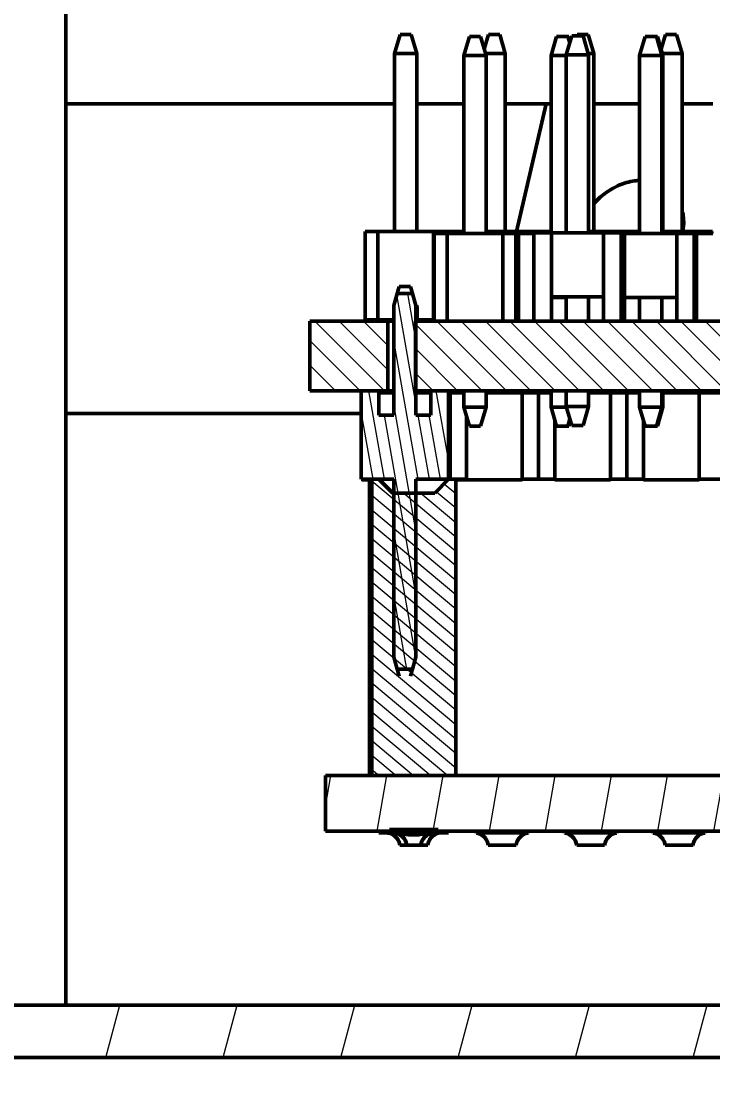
# Model space of a CAD drawing. Header units: inches. Extents: x -2049 to -860, y -317 to 524.
# Drawn here: x -1121.02 to -1107.78, y 68.55 to 89.01 of the extents above; entities that cross this region are included whole.
import ezdxf

# ---------------------------------------------------------------- set-up
doc = ezdxf.new("R2010")
doc.units = ezdxf.units.IN
doc.header["$LTSCALE"] = 2.574606
doc.header["$MEASUREMENT"] = 0
doc.header["$PDMODE"] = 3
doc.header["$PDSIZE"] = 0.3125
doc.layers.get('0').update_dxf_attribs({"linetype": 'CONTINUOUS', "lineweight": 50})
doc.layers.get('Defpoints').update_dxf_attribs({"linetype": 'CONTINUOUS'})
doc.layers.add('dim', color=7, linetype='CONTINUOUS', lineweight=9)
doc.layers.add('细实线', color=7, linetype='CONTINUOUS', lineweight=9)
doc.styles.add('TEXTSTYLE_1', font='gdt', dxfattribs={"width": 0.8})
doc.dimstyles.new('ISO-25$0', dxfattribs={"dimtxt": 5, "dimasz": 5, "dimexe": 1.25, "dimexo": 0.625, "dimtad": 1, "dimdec": 0, "dimlfac": 1.5, "dimdsep": 46, "dimtxsty": 'TEXTSTYLE_1', "dimcen": 2.5, "dimclrd": 256, "dimclre": 256, "dimclrt": 256, "dimadec": 0, "dimazin": 0, "dimtfac": 1, "dimtdec": 0, "dimtmove": 0, "dimatfit": 3, "dimfxl": 1, "dimlwd": 25, "dimarcsym": 0})

# ---------------------------------------------------------------- blocks, each defined once
blk = doc.blocks.new('*D56')
at = {"layer": 'Defpoints', "color": 0, "transparency": 16777216}
for p in [(-1218.049, 403.303), (-1091.407, 403.303), (-1171.593, 52.37)]:
    blk.add_point(p, dxfattribs=at)
at = {"layer": 'dim', "lineweight": -2, "transparency": 16777216}
for p, q in [((-1092.032, 403.303), (-1219.299, 403.303)), ((-1172.218, 52.37), (-1219.299, 52.37))]:
    blk.add_line(p, q, dxfattribs=at)
at = {"layer": 'dim', "lineweight": 25, "transparency": 16777216}
blk.add_line((-1218.049, 57.37), (-1218.049, 398.303), dxfattribs=at)
at = {"layer": 'dim', "transparency": 16777216}
for points in [[(-1218.882, 398.303), (-1217.215, 398.303), (-1218.049, 403.303)], [(-1218.882, 57.37), (-1217.215, 57.37), (-1218.049, 52.37)]]:
    blk.add_solid(points, dxfattribs=at)
at = {"layer": 'dim', "transparency": 16777216, "insert": (-1221.174, 224.866), "char_height": 5, "attachment_point": 5, "rotation": 90, "style": 'TEXTSTYLE_1'}
blk.add_mtext('526', dxfattribs=at)
blk = doc.blocks.new('*D57')
at = {"layer": 'Defpoints', "color": 0, "transparency": 16777216}
for p in [(-1231.845, 446.968), (-1055.93, 446.968), (-1171.593, 52.37)]:
    blk.add_point(p, dxfattribs=at)
at = {"layer": 'dim', "lineweight": -2, "transparency": 16777216}
for p, q in [((-1056.555, 446.968), (-1233.095, 446.968)), ((-1172.218, 52.37), (-1233.095, 52.37))]:
    blk.add_line(p, q, dxfattribs=at)
at = {"layer": 'dim', "lineweight": 25, "transparency": 16777216}
blk.add_line((-1231.845, 57.37), (-1231.845, 441.968), dxfattribs=at)
at = {"layer": 'dim', "transparency": 16777216}
for points in [[(-1232.678, 441.968), (-1231.011, 441.968), (-1231.845, 446.968)], [(-1232.678, 57.37), (-1231.011, 57.37), (-1231.845, 52.37)]]:
    blk.add_solid(points, dxfattribs=at)
at = {"layer": 'dim', "transparency": 16777216, "insert": (-1234.97, 248.072), "char_height": 5, "attachment_point": 5, "rotation": 90, "style": 'TEXTSTYLE_1'}
blk.add_mtext('592', dxfattribs=at)
blk = doc.blocks.new('*D58')
at = {"layer": 'Defpoints', "color": 0, "transparency": 16777216}
for p in [(-1245.641, 472.967), (-1107.928, 472.967), (-1171.593, 52.37)]:
    blk.add_point(p, dxfattribs=at)
at = {"layer": 'dim', "lineweight": -2, "transparency": 16777216}
for p, q in [((-1108.553, 472.967), (-1246.891, 472.967)), ((-1172.218, 52.37), (-1246.891, 52.37))]:
    blk.add_line(p, q, dxfattribs=at)
at = {"layer": 'dim', "lineweight": 25, "transparency": 16777216}
blk.add_line((-1245.641, 57.37), (-1245.641, 467.967), dxfattribs=at)
at = {"layer": 'dim', "transparency": 16777216}
for points in [[(-1246.474, 467.967), (-1244.807, 467.967), (-1245.641, 472.967)], [(-1246.474, 57.37), (-1244.807, 57.37), (-1245.641, 52.37)]]:
    blk.add_solid(points, dxfattribs=at)
at = {"layer": 'dim', "transparency": 16777216, "insert": (-1248.766, 260.462), "char_height": 5, "attachment_point": 5, "rotation": 90, "style": 'TEXTSTYLE_1'}
blk.add_mtext('630', dxfattribs=at)
blk = doc.blocks.new('*D59')
at = {"layer": 'Defpoints', "color": 0, "transparency": 16777216}
for p in [(-1163.703, 98.502), (-956.437, 71.503), (-956.437, 39.031)]:
    blk.add_point(p, dxfattribs=at)
at = {"layer": 'dim', "lineweight": -2, "transparency": 16777216}
for p, q in [((-1163.703, 97.877), (-1163.703, 37.781)), ((-956.437, 70.878), (-956.437, 37.781))]:
    blk.add_line(p, q, dxfattribs=at)
at = {"layer": 'dim', "lineweight": 25, "transparency": 16777216}
blk.add_line((-1158.703, 39.031), (-961.437, 39.031), dxfattribs=at)
at = {"layer": 'dim', "transparency": 16777216}
for points in [[(-1158.703, 39.864), (-1158.703, 38.197), (-1163.703, 39.031)], [(-961.437, 39.864), (-961.437, 38.197), (-956.437, 39.031)]]:
    blk.add_solid(points, dxfattribs=at)
at = {"layer": 'dim', "transparency": 16777216, "insert": (-1060.684, 42.156), "char_height": 5, "attachment_point": 5, "style": 'TEXTSTYLE_1'}
blk.add_mtext('311', dxfattribs=at)

msp = doc.modelspace()

# ---------------------------------------------------------------- hatches: boundary and pattern name
at = {"layer": '细实线', "linetype": 'Continuous'}
h = msp.add_hatch(dxfattribs=at)
h.set_pattern_fill('ANSI31', color=256, scale=0.066667, angle=235, style=0)
h.set_pattern_definition([(280, (-1850.8669, 3648.15607), (0.208450974, 0.036755531), [])])
edge = h.paths.add_edge_path()
edge.add_line((-1114.51, 80.242), (-1113.89, 80.242))
edge.add_line((-1114.51, 80.242), (-1114.51, 81.936))
edge.add_line((-1114.51, 81.936), (-1114.177, 81.936))
edge.add_line((-1114.177, 81.469), (-1114.177, 81.936))
edge.add_line((-1113.89, 81.469), (-1114.177, 81.469))
edge.add_line((-1113.89, 81.469), (-1113.89, 83.572))
edge.add_line((-1113.89, 83.572), (-1113.824, 83.797))
edge.add_line((-1113.824, 83.797), (-1113.529, 83.797))
edge.add_line((-1113.529, 83.797), (-1113.463, 83.572))
edge.add_line((-1113.463, 83.572), (-1113.463, 81.469))
edge.add_line((-1113.177, 81.469), (-1113.463, 81.469))
edge.add_line((-1113.177, 81.936), (-1113.177, 81.469))
edge.add_line((-1113.177, 81.936), (-1112.843, 81.936))
edge.add_line((-1112.843, 81.936), (-1112.843, 80.242))
edge.add_line((-1113.463, 80.242), (-1112.843, 80.242))
edge.add_line((-1113.463, 80.242), (-1113.463, 76.833))
edge.add_line((-1113.463, 76.833), (-1113.529, 76.608))
edge.add_line((-1113.824, 76.608), (-1113.529, 76.608))
edge.add_line((-1113.824, 76.608), (-1113.89, 76.833))
edge.add_line((-1113.89, 76.833), (-1113.89, 80.242))
h = msp.add_hatch(dxfattribs=at)
h.set_pattern_fill('DEFAULT__45', color=256, scale=0.330309, angle=-45, style=0, pattern_type=0)
h.set_pattern_definition([(315, (-1203.72353, 1516.91895), (0.23356371, 0.23356371), [])])
edge = h.paths.add_edge_path()
edge.add_line((-1115.495, 81.936), (-1115.495, 83.269))
edge.add_line((-1114.002, 83.269), (-1115.495, 83.269))
edge.add_line((-1114.002, 83.269), (-1114.002, 81.936))
edge.add_line((-1114.002, 81.936), (-1115.495, 81.936))
edge = h.paths.add_edge_path()
edge.add_line((-1074.319, 81.936), (-1081.143, 81.936))
edge.add_line((-1081.143, 83.269), (-1081.143, 81.936))
edge.add_line((-1074.319, 83.269), (-1081.143, 83.269))
edge.add_line((-1074.319, 83.269), (-1074.319, 81.936))
edge = h.paths.add_edge_path()
edge.add_line((-1081.672, 81.936), (-1099.924, 81.936))
edge.add_line((-1099.924, 83.269), (-1099.924, 81.936))
edge.add_line((-1081.672, 83.269), (-1099.924, 83.269))
edge.add_line((-1081.672, 83.269), (-1081.672, 81.936))
edge = h.paths.add_edge_path()
edge.add_line((-1100.326, 81.936), (-1113.473, 81.936))
edge.add_line((-1113.473, 83.269), (-1113.473, 81.936))
edge.add_line((-1100.326, 83.269), (-1113.473, 83.269))
edge.add_line((-1100.326, 83.269), (-1100.326, 81.936))
h = msp.add_hatch(dxfattribs=at)
h.set_pattern_fill('DEFAULT__50', color=256, scale=2.172159, angle=75, style=0, pattern_type=0)
h.set_pattern_definition([(75, (-1203.7235, 1516.919), (-2.0981447, 0.5621962), [])])
edge = h.paths.add_edge_path()
edge.add_line((-961.437, 70.169), (-978.437, 70.169))
edge.add_spline(control_points=[(-959.437, 72.169), (-959.437, 70.998), (-960.266, 70.169), (-961.437, 70.169)], knot_values=[0, 0, 0, 0, 1, 1, 1, 1], weights=[1, 0.804738, 0.804738, 1], degree=3, periodic=0)
edge.add_line((-959.437, 81.502), (-959.437, 72.169))
edge.add_line((-959.437, 81.502), (-958.437, 81.502))
edge.add_line((-958.437, 81.502), (-958.437, 72.169))
edge.add_spline(control_points=[(-958.437, 72.169), (-958.437, 70.412), (-959.68, 69.169), (-961.437, 69.169)], knot_values=[0, 0, 0, 0, 1, 1, 1, 1], weights=[1, 0.804738, 0.804738, 1], degree=3, periodic=0)
edge.add_line((-961.437, 69.169), (-978.437, 69.169))
edge.add_line((-978.437, 69.169), (-978.437, 70.169))
edge = h.paths.add_edge_path()
edge.add_line((-1045.101, 70.169), (-1151.427, 70.169))
edge.add_line((-1045.101, 69.169), (-1045.101, 70.169))
edge.add_line((-1045.101, 69.169), (-1151.427, 69.169))
edge.add_line((-1151.427, 69.169), (-1151.427, 70.169))
edge = h.paths.add_edge_path()
edge.add_line((-1157.093, 70.169), (-1163.503, 70.169))
edge.add_line((-1157.093, 69.169), (-1157.093, 70.169))
edge.add_line((-1157.093, 69.169), (-1163.503, 69.169))
edge.add_line((-1163.503, 70.169), (-1163.503, 69.169))
h = msp.add_hatch(dxfattribs=at)
h.set_pattern_fill('ANSI31', color=256, scale=0.066667, angle=-85, style=0)
h.set_pattern_definition([(320, (-1850.8669, 3648.15607), (0.13605671, 0.162146074), [])])
edge = h.paths.add_edge_path()
edge.add_line((-1113.972, 73.469), (-1113.836, 73.469))
edge.add_line((-1113.972, 73.536), (-1113.972, 73.469))
edge.add_line((-1113.972, 73.536), (-1113.038, 73.536))
edge.add_line((-1113.038, 73.536), (-1113.038, 73.469))
edge.add_line((-1113.174, 73.469), (-1113.038, 73.469))
edge.add_spline(control_points=[(-1113.438, 73.435), (-1113.418, 73.435), (-1113.379, 73.438), (-1113.327, 73.449), (-1113.276, 73.459), (-1113.225, 73.467), (-1113.191, 73.469), (-1113.174, 73.469)], knot_values=[0, 0, 0, 0, 0.2, 0.4, 0.6, 0.8, 1, 1, 1, 1], degree=3, periodic=0)
edge.add_line((-1113.572, 73.435), (-1113.438, 73.435))
edge.add_spline(control_points=[(-1113.836, 73.469), (-1113.822, 73.469), (-1113.795, 73.468), (-1113.754, 73.463), (-1113.713, 73.455), (-1113.67, 73.446), (-1113.624, 73.438), (-1113.59, 73.435), (-1113.572, 73.435)], knot_values=[0, 0, 0, 0, 0.166667, 0.333333, 0.5, 0.666667, 0.833333, 1, 1, 1, 1], degree=3, periodic=0)
edge = h.paths.add_edge_path()
edge.add_line((-1114.308, 74.569), (-1114.308, 80.242))
edge.add_line((-1114.308, 80.242), (-1114.172, 80.242))
edge.add_line((-1113.905, 79.976), (-1114.172, 80.242))
edge.add_line((-1113.105, 79.976), (-1113.905, 79.976))
edge.add_line((-1113.105, 79.976), (-1112.838, 80.242))
edge.add_line((-1112.838, 80.242), (-1112.702, 80.242))
edge.add_line((-1112.702, 74.569), (-1112.702, 80.242))
edge.add_line((-1114.308, 74.569), (-1112.702, 74.569))
h = msp.add_hatch(dxfattribs=at)
h.set_pattern_fill('ANSI31', color=256, scale=0.333333, angle=35, style=0)
h.set_pattern_definition([(80, (-1850.8669, 3648.1561), (-1.04225487, 0.18377765), [])])
edge = h.paths.add_edge_path()
edge.add_line((-1079.639, 73.503), (-1079.639, 74.569))
edge.add_line((-1115.198, 73.503), (-1079.639, 73.503))
edge.add_line((-1115.198, 73.503), (-1115.198, 74.569))
edge.add_line((-1115.198, 74.569), (-1079.639, 74.569))

# ---------------------------------------------------------------- linework, layer by layer
at = {"color": 7, "linetype": 'Continuous'}
for p, q in [((-1120.171, 120.168), (-1120.171, 70.169)), ((-1113.766, 88.76), (-1113.873, 88.396)), ((-1113.553, 88.76), (-1113.766, 88.76)), ((-1113.446, 88.396), (-1113.553, 88.76)), ((-1112.44, 88.723), (-1112.547, 88.359)), ((-1112.227, 88.723), (-1112.44, 88.723)), ((-1112.12, 88.359), (-1112.227, 88.723)), ((-1112.073, 88.76), (-1112.155, 88.479)), ((-1111.859, 88.76), (-1112.073, 88.76)), ((-1111.753, 88.396), (-1111.859, 88.76)), ((-1110.77, 88.723), (-1110.877, 88.359)), ((-1110.77, 88.723), (-1110.533, 88.723)), ((-1110.477, 88.735), (-1110.584, 88.372)), ((-1110.557, 88.723), (-1110.519, 88.594)), ((-1110.507, 88.634), (-1110.533, 88.723)), ((-1110.477, 88.735), (-1110.264, 88.735)), ((-1110.379, 88.76), (-1110.387, 88.735)), ((-1110.166, 88.76), (-1110.379, 88.76)), ((-1110.264, 88.735), (-1110.157, 88.372)), ((-1110.059, 88.396), (-1110.166, 88.76)), ((-1109.074, 88.723), (-1109.18, 88.359)), ((-1109.074, 88.723), (-1108.84, 88.723)), ((-1108.86, 88.723), (-1108.754, 88.359)), ((-1108.733, 88.359), (-1108.84, 88.723)), ((-1108.686, 88.76), (-1108.769, 88.479)), ((-1108.473, 88.76), (-1108.686, 88.76)), ((-1108.366, 88.396), (-1108.473, 88.76)), ((-1113.873, 88.396), (-1113.873, 84.987)), ((-1113.873, 88.396), (-1113.446, 88.396)), ((-1113.446, 84.987), (-1113.446, 88.396)), ((-1112.12, 88.396), (-1111.753, 88.396)), ((-1111.753, 84.987), (-1111.753, 88.396)), ((-1110.157, 88.396), (-1110.059, 88.396)), ((-1110.059, 84.987), (-1110.059, 88.396)), ((-1108.733, 88.396), (-1108.366, 88.396)), ((-1108.366, 84.987), (-1108.366, 88.396)), ((-1112.547, 88.359), (-1112.547, 84.95)), ((-1112.547, 88.359), (-1112.12, 88.359)), ((-1112.12, 84.95), (-1112.12, 88.359)), ((-1110.877, 88.359), (-1110.877, 84.962)), ((-1110.877, 88.359), (-1110.584, 88.359)), ((-1110.584, 88.372), (-1110.584, 84.962)), ((-1110.584, 88.372), (-1110.157, 88.372)), ((-1110.157, 88.372), (-1110.157, 84.962)), ((-1109.18, 88.359), (-1109.18, 84.95)), ((-1109.18, 88.359), (-1108.733, 88.359)), ((-1108.754, 88.359), (-1108.754, 84.95)), ((-1108.733, 84.95), (-1108.733, 88.359)), ((-1120.171, 87.429), (-1113.873, 87.429)), ((-1113.446, 87.429), (-1112.547, 87.429)), ((-1111.753, 87.429), (-1110.877, 87.429)), ((-1111.538, 84.987), (-1110.968, 87.429)), ((-1110.059, 87.429), (-1109.18, 87.429)), ((-1108.366, 87.429), (-1107.778, 87.429)), ((-1114.439, 84.987), (-1114.439, 83.294)), ((-1114.439, 84.987), (-1112.547, 84.987)), ((-1114.193, 83.294), (-1114.193, 84.987)), ((-1113.126, 83.294), (-1113.126, 84.987)), ((-1113.113, 84.95), (-1113.113, 83.269)), ((-1113.113, 84.95), (-1111.204, 84.95)), ((-1112.879, 84.95), (-1112.879, 84.987)), ((-1112.867, 83.269), (-1112.867, 84.95)), ((-1112.746, 84.95), (-1112.746, 84.987)), ((-1112.12, 84.987), (-1110.877, 84.987)), ((-1111.8, 83.269), (-1111.8, 84.95)), ((-1111.553, 83.269), (-1111.553, 84.95)), ((-1111.497, 83.269), (-1111.497, 84.95)), ((-1111.433, 84.95), (-1111.433, 84.987)), ((-1111.204, 83.269), (-1111.204, 84.962)), ((-1111.204, 84.962), (-1109.537, 84.962)), ((-1111.186, 84.962), (-1111.186, 84.987)), ((-1111.053, 84.962), (-1111.053, 84.987)), ((-1110.871, 83.269), (-1110.871, 84.962)), ((-1110.157, 84.987), (-1109.18, 84.987)), ((-1109.871, 84.962), (-1109.871, 83.269)), ((-1109.739, 84.962), (-1109.739, 84.987)), ((-1109.537, 83.269), (-1109.537, 84.962)), ((-1109.537, 84.95), (-1107.778, 84.95)), ((-1109.493, 84.95), (-1109.493, 84.987)), ((-1109.467, 83.269), (-1109.467, 84.95)), ((-1109.359, 84.95), (-1109.359, 84.987)), ((-1108.733, 84.987), (-1107.787, 84.987)), ((-1108.467, 84.95), (-1108.467, 83.269)), ((-1108.134, 83.269), (-1108.134, 84.95)), ((-1108.089, 83.269), (-1108.089, 84.95)), ((-1108.046, 84.95), (-1108.046, 84.987)), ((-1107.799, 84.95), (-1107.799, 84.987)), ((-1113.89, 83.572), (-1113.783, 83.936)), ((-1113.783, 83.936), (-1113.57, 83.936)), ((-1113.57, 83.936), (-1113.463, 83.572)), ((-1113.89, 83.572), (-1113.824, 83.797)), ((-1113.824, 83.797), (-1113.529, 83.797)), ((-1113.824, 83.797), (-1113.529, 83.797)), ((-1113.529, 83.797), (-1113.463, 83.572)), ((-1111.553, 83.723), (-1111.497, 83.723)), ((-1110.871, 83.736), (-1109.871, 83.736)), ((-1110.871, 83.723), (-1110.584, 83.723)), ((-1110.584, 83.269), (-1110.584, 83.736)), ((-1110.157, 83.736), (-1110.157, 83.269)), ((-1109.467, 83.723), (-1108.467, 83.723)), ((-1109.18, 83.269), (-1109.18, 83.723)), ((-1108.754, 83.723), (-1108.754, 83.269)), ((-1108.134, 83.723), (-1108.089, 83.723)), ((-1113.89, 81.469), (-1113.89, 83.572)), ((-1113.89, 81.469), (-1113.89, 83.572)), ((-1113.463, 83.572), (-1113.463, 81.469)), ((-1113.463, 83.572), (-1113.463, 81.469)), ((-1113.463, 83.531), (-1113.443, 83.531)), ((-1113.455, 83.574), (-1113.443, 83.531)), ((-1113.443, 83.531), (-1113.443, 83.269)), ((-1115.495, 81.936), (-1115.495, 83.269)), ((-1114.002, 83.269), (-1115.495, 83.269)), ((-1115.495, 81.936), (-1115.495, 83.269)), ((-1113.89, 83.269), (-1115.495, 83.269)), ((-1114.439, 83.294), (-1113.89, 83.294)), ((-1114.002, 83.269), (-1114.002, 81.936)), ((-1114.002, 83.269), (-1114.002, 81.936)), ((-1113.473, 83.269), (-1113.473, 81.936)), ((-1100.326, 83.269), (-1113.473, 83.269)), ((-1113.473, 83.269), (-1113.473, 81.936)), ((-1081.576, 83.269), (-1113.473, 83.269)), ((-1113.443, 83.294), (-1113.113, 83.294)), ((-1111.553, 83.294), (-1111.497, 83.294)), ((-1108.134, 83.294), (-1108.089, 83.294)), ((-1114.002, 81.936), (-1115.495, 81.936)), ((-1114.002, 81.936), (-1115.495, 81.936)), ((-1114.51, 80.242), (-1114.51, 81.936)), ((-1114.51, 81.936), (-1114.177, 81.936)), ((-1114.51, 80.242), (-1114.51, 81.936)), ((-1114.177, 81.469), (-1114.177, 81.936)), ((-1114.177, 81.469), (-1114.177, 81.936)), ((-1113.89, 81.898), (-1114.177, 81.898)), ((-1114, 81.936), (-1113.89, 81.936)), ((-1100.326, 81.936), (-1113.473, 81.936)), ((-1113.473, 81.936), (-1081.672, 81.936)), ((-1113.177, 81.898), (-1113.463, 81.898)), ((-1113.443, 81.936), (-1113.443, 81.898)), ((-1113.177, 81.936), (-1113.177, 81.469)), ((-1113.177, 81.936), (-1112.843, 81.936)), ((-1113.177, 81.936), (-1113.177, 81.469)), ((-1112.843, 81.936), (-1112.843, 80.242)), ((-1112.843, 81.936), (-1112.843, 80.242)), ((-1112.843, 81.898), (-1112.547, 81.898)), ((-1112.809, 81.898), (-1112.809, 80.242)), ((-1112.547, 81.936), (-1112.547, 81.621)), ((-1112.12, 81.936), (-1112.12, 81.621)), ((-1112.12, 81.898), (-1110.877, 81.898)), ((-1111.749, 81.936), (-1111.749, 81.898)), ((-1111.429, 81.898), (-1111.429, 80.231)), ((-1111.116, 81.898), (-1111.116, 80.242)), ((-1110.877, 81.621), (-1110.877, 81.936)), ((-1110.584, 81.633), (-1110.584, 81.936)), ((-1110.157, 81.936), (-1110.157, 81.633)), ((-1110.157, 81.898), (-1109.18, 81.898)), ((-1110.056, 81.936), (-1110.056, 81.898)), ((-1109.736, 81.898), (-1109.736, 80.231)), ((-1109.423, 81.898), (-1109.423, 80.242)), ((-1109.18, 81.621), (-1109.18, 81.936)), ((-1108.754, 81.936), (-1108.754, 81.621)), ((-1108.733, 81.621), (-1108.733, 81.936)), ((-1108.733, 81.898), (-1107.467, 81.898)), ((-1108.363, 81.936), (-1108.363, 81.898)), ((-1108.043, 81.898), (-1108.043, 80.231)), ((-1110.477, 81.269), (-1110.584, 81.633)), ((-1110.584, 81.633), (-1110.157, 81.633)), ((-1110.157, 81.633), (-1110.264, 81.269)), ((-1120.171, 81.502), (-1114.502, 81.502)), ((-1113.89, 81.469), (-1114.177, 81.469)), ((-1113.89, 81.469), (-1114.177, 81.469)), ((-1113.177, 81.469), (-1113.463, 81.469)), ((-1113.177, 81.469), (-1113.463, 81.469)), ((-1112.547, 81.621), (-1112.44, 81.257)), ((-1112.547, 81.621), (-1112.12, 81.621)), ((-1112.496, 81.447), (-1112.496, 80.231)), ((-1112.12, 81.621), (-1112.227, 81.257)), ((-1110.77, 81.257), (-1110.877, 81.621)), ((-1110.877, 81.621), (-1110.584, 81.621)), ((-1109.074, 81.257), (-1109.18, 81.621)), ((-1109.18, 81.621), (-1108.733, 81.621)), ((-1108.754, 81.621), (-1108.86, 81.257)), ((-1108.84, 81.257), (-1108.733, 81.621)), ((-1112.227, 81.257), (-1112.44, 81.257)), ((-1110.803, 81.368), (-1110.803, 80.231)), ((-1110.77, 81.257), (-1110.533, 81.257)), ((-1110.515, 81.398), (-1110.557, 81.257)), ((-1110.533, 81.257), (-1110.504, 81.359)), ((-1110.264, 81.269), (-1110.477, 81.269)), ((-1109.109, 81.378), (-1109.109, 80.231)), ((-1109.074, 81.257), (-1108.84, 81.257)), ((-1114.51, 80.242), (-1113.89, 80.242)), ((-1114.51, 80.242), (-1113.89, 80.242)), ((-1114.502, 80.231), (-1114.352, 80.231)), ((-1114.352, 74.569), (-1114.352, 80.231)), ((-1114.308, 74.569), (-1114.308, 80.242)), ((-1114.308, 80.242), (-1114.172, 80.242)), ((-1114.308, 74.569), (-1114.308, 80.242)), ((-1113.905, 79.976), (-1114.172, 80.242)), ((-1113.905, 79.976), (-1114.172, 80.242)), ((-1113.89, 76.833), (-1113.89, 80.242)), ((-1113.89, 76.833), (-1113.89, 80.242)), ((-1113.463, 80.242), (-1112.843, 80.242)), ((-1113.463, 80.242), (-1113.463, 76.833)), ((-1113.463, 80.242), (-1113.463, 76.833)), ((-1113.463, 80.242), (-1112.843, 80.242)), ((-1113.105, 79.976), (-1112.838, 80.242)), ((-1113.105, 79.976), (-1112.838, 80.242)), ((-1112.838, 80.242), (-1112.702, 80.242)), ((-1112.838, 80.242), (-1112.496, 80.242)), ((-1112.702, 74.569), (-1112.702, 80.242)), ((-1112.702, 74.569), (-1112.702, 80.242)), ((-1112.702, 80.231), (-1111.429, 80.231)), ((-1111.429, 80.242), (-1110.803, 80.242)), ((-1110.803, 80.231), (-1109.736, 80.231)), ((-1109.736, 80.242), (-1109.109, 80.242)), ((-1109.109, 80.231), (-1108.043, 80.231)), ((-1108.043, 80.242), (-1107.416, 80.242)), ((-1113.105, 79.976), (-1113.905, 79.976)), ((-1113.105, 79.976), (-1113.905, 79.976)), ((-1113.824, 76.608), (-1113.89, 76.833)), ((-1113.783, 76.469), (-1113.89, 76.833)), ((-1113.463, 76.833), (-1113.57, 76.469)), ((-1113.463, 76.833), (-1113.529, 76.608)), ((-1113.824, 76.608), (-1113.529, 76.608)), ((-1113.824, 76.608), (-1113.529, 76.608)), ((-1115.198, 73.503), (-1115.198, 74.569)), ((-1115.198, 74.569), (-1079.639, 74.569)), ((-1115.198, 73.503), (-1115.198, 74.569)), ((-1115.198, 74.569), (-1079.639, 74.569)), ((-1114.308, 74.569), (-1112.702, 74.569)), ((-1115.198, 73.503), (-1079.639, 73.503)), ((-1115.198, 73.503), (-1079.639, 73.503)), ((-1114.172, 73.503), (-1114.172, 73.469)), ((-1114.172, 73.469), (-1113.836, 73.469)), ((-1113.972, 73.536), (-1113.972, 73.469)), ((-1113.972, 73.536), (-1113.038, 73.536)), ((-1113.972, 73.536), (-1113.972, 73.469)), ((-1113.972, 73.536), (-1113.038, 73.536)), ((-1113.972, 73.469), (-1113.836, 73.469)), ((-1113.174, 73.469), (-1113.038, 73.469)), ((-1113.174, 73.469), (-1112.838, 73.469)), ((-1113.038, 73.536), (-1113.038, 73.469)), ((-1113.038, 73.536), (-1113.038, 73.469)), ((-1112.838, 73.503), (-1112.838, 73.469)), ((-1112.312, 73.503), (-1112.312, 73.467)), ((-1112.151, 73.469), (-1112.307, 73.467)), ((-1111.472, 73.469), (-1112.151, 73.469)), ((-1111.398, 73.468), (-1111.472, 73.469)), ((-1111.316, 73.467), (-1111.398, 73.468)), ((-1111.312, 73.503), (-1111.312, 73.467)), ((-1110.618, 73.503), (-1110.618, 73.467)), ((-1110.458, 73.469), (-1110.614, 73.467)), ((-1109.779, 73.469), (-1110.458, 73.469)), ((-1109.704, 73.468), (-1109.779, 73.469)), ((-1109.623, 73.467), (-1109.704, 73.468)), ((-1109.618, 73.503), (-1109.618, 73.467)), ((-1108.925, 73.503), (-1108.925, 73.467)), ((-1108.765, 73.469), (-1108.921, 73.467)), ((-1108.086, 73.469), (-1108.765, 73.469)), ((-1108.011, 73.468), (-1108.086, 73.469)), ((-1107.93, 73.467), (-1108.011, 73.468)), ((-1107.925, 73.503), (-1107.925, 73.467)), ((-1113.772, 73.236), (-1113.786, 73.295)), ((-1113.772, 73.236), (-1113.238, 73.236)), ((-1113.638, 73.236), (-1113.653, 73.295)), ((-1113.572, 73.435), (-1113.438, 73.435)), ((-1113.572, 73.435), (-1113.438, 73.435)), ((-1113.372, 73.236), (-1113.357, 73.295)), ((-1113.349, 73.314), (-1113.328, 73.352)), ((-1112.078, 73.236), (-1112.093, 73.295)), ((-1112.078, 73.236), (-1111.545, 73.236)), ((-1110.385, 73.236), (-1110.4, 73.295)), ((-1110.385, 73.236), (-1109.852, 73.236)), ((-1108.692, 73.236), (-1108.706, 73.295)), ((-1108.692, 73.236), (-1108.158, 73.236)), ((-1045.101, 70.169), (-1151.593, 70.169)), ((-1045.101, 70.169), (-1151.427, 70.169)), ((-1151.593, 69.169), (-961.437, 69.169)), ((-1045.101, 69.169), (-1151.427, 69.169))]:
    msp.add_line(p, q, dxfattribs=at)
for centre, radius, start, end in [((-1110.375, 85.845), 1.457, 323.6622, 325.7685), ((-1114.036, 73.203), 0.267, 7.1808, 82.3051), ((-1114.035, 73.206), 0.263, 62.7947, 72.3766), ((-1114.039, 73.198), 0.272, 59.5518, 62.8614), ((-1113.903, 73.203), 0.267, 7.1808, 90), ((-1113.902, 73.206), 0.263, 62.8931, 76.9422), ((-1113.901, 73.207), 0.262, 69.2315, 76.9573), ((-1113.903, 73.203), 0.267, 62.8611, 69.2042), ((-1113.906, 73.198), 0.272, 54.8888, 62.879), ((-1113.107, 73.203), 0.267, 104.2416, 172.8192), ((-1113.104, 73.198), 0.272, 117.1206, 125.1133), ((-1112.974, 73.203), 0.267, 103.4246, 172.8192), ((-1113.107, 73.203), 0.267, 110.7958, 117.1389), ((-1113.109, 73.207), 0.262, 103.0427, 110.7686), ((-1112.971, 73.198), 0.272, 117.1225, 122.6769), ((-1112.975, 73.206), 0.263, 107.5884, 117.1878), ((-1112.343, 73.203), 0.267, 7.1808, 82.3051), ((-1112.342, 73.206), 0.263, 62.7947, 72.3766), ((-1112.346, 73.198), 0.272, 59.5518, 62.8614), ((-1111.28, 73.203), 0.267, 97.6949, 172.8192), ((-1111.278, 73.198), 0.272, 117.1225, 122.6769), ((-1111.282, 73.206), 0.263, 107.5883, 117.1878), ((-1110.65, 73.203), 0.267, 7.1808, 82.3051), ((-1110.648, 73.206), 0.263, 62.7947, 72.3766), ((-1110.652, 73.198), 0.272, 59.5518, 62.8614), ((-1109.587, 73.203), 0.267, 97.6949, 172.8192), ((-1109.584, 73.198), 0.272, 117.1225, 122.677), ((-1109.588, 73.206), 0.263, 107.5888, 117.1878), ((-1108.956, 73.203), 0.267, 7.1808, 82.3051), ((-1108.955, 73.206), 0.263, 62.7947, 72.3766), ((-1108.959, 73.198), 0.272, 59.5518, 62.8614), ((-1107.894, 73.203), 0.267, 97.6949, 172.8192), ((-1107.891, 73.198), 0.272, 117.1225, 122.677), ((-1107.895, 73.206), 0.263, 107.5888, 117.1878), ((-1114.039, 73.198), 0.272, 57.2934, 59.5462), ((-1114.036, 73.202), 0.267, 48.6421, 57.3238), ((-1114.033, 73.206), 0.261, 42.263, 48.5974), ((-1114.039, 73.2), 0.27, 34.2501, 42.2975), ((-1114.036, 73.202), 0.267, 31.475, 34.2495), ((-1114.033, 73.204), 0.264, 27.8497, 34.2691), ((-1114.031, 73.205), 0.261, 27.831, 31.4807), ((-1114.027, 73.207), 0.257, 19.9319, 27.8156), ((-1113.901, 73.204), 0.265, 48.6518, 54.8998), ((-1113.9, 73.205), 0.263, 39.8165, 48.6241), ((-1113.906, 73.2), 0.271, 36.5337, 39.8867), ((-1113.905, 73.201), 0.27, 34.2834, 36.5346), ((-1113.899, 73.205), 0.262, 20.0347, 24.5995), ((-1113.111, 73.205), 0.262, 155.4005, 159.9653), ((-1113.104, 73.2), 0.271, 140.1122, 145.7135), ((-1113.11, 73.205), 0.263, 131.3759, 140.1834), ((-1113.108, 73.204), 0.265, 125.1002, 131.3482), ((-1112.945, 73.196), 0.296, 165.9352, 172.1827), ((-1112.963, 73.2), 0.277, 159.9803, 165.9341), ((-1112.983, 73.208), 0.256, 152.1405, 160.0231), ((-1112.98, 73.206), 0.259, 149.8786, 152.1317), ((-1112.974, 73.203), 0.266, 145.7094, 149.8726), ((-1112.971, 73.2), 0.27, 137.6673, 145.714), ((-1112.977, 73.206), 0.261, 131.3746, 137.7013), ((-1112.975, 73.204), 0.265, 125.3074, 131.3494), ((-1112.972, 73.199), 0.271, 122.6756, 125.3241), ((-1112.346, 73.198), 0.272, 57.2934, 59.5462), ((-1112.343, 73.202), 0.267, 48.6421, 57.3238), ((-1112.339, 73.206), 0.261, 42.263, 48.5974), ((-1112.346, 73.2), 0.27, 34.2501, 42.2975), ((-1112.343, 73.202), 0.267, 31.475, 34.2495), ((-1112.34, 73.204), 0.264, 27.8497, 34.2691), ((-1112.338, 73.205), 0.261, 27.831, 31.4807), ((-1112.334, 73.207), 0.257, 19.9319, 27.8156), ((-1111.252, 73.196), 0.296, 165.9352, 172.1827), ((-1111.27, 73.2), 0.277, 159.9803, 165.9341), ((-1111.289, 73.208), 0.256, 152.1405, 160.0231), ((-1111.287, 73.206), 0.259, 149.8786, 152.1316), ((-1111.281, 73.203), 0.266, 145.7094, 149.8726), ((-1111.277, 73.2), 0.27, 137.6673, 145.714), ((-1111.284, 73.206), 0.261, 131.3746, 137.7013), ((-1111.282, 73.204), 0.265, 125.3074, 131.3494), ((-1111.278, 73.199), 0.271, 122.6756, 125.3241), ((-1110.653, 73.198), 0.272, 57.2934, 59.5462), ((-1110.649, 73.202), 0.267, 48.6421, 57.3238), ((-1110.646, 73.206), 0.261, 42.263, 48.5974), ((-1110.653, 73.2), 0.27, 34.2501, 42.2975), ((-1110.65, 73.202), 0.267, 31.475, 34.2495), ((-1110.647, 73.204), 0.264, 27.8497, 34.2691), ((-1110.644, 73.205), 0.261, 27.831, 31.4807), ((-1110.641, 73.207), 0.257, 19.9319, 27.8156), ((-1109.559, 73.196), 0.296, 165.9352, 172.1827), ((-1109.577, 73.2), 0.277, 159.9803, 165.9341), ((-1109.596, 73.208), 0.256, 152.1405, 160.0231), ((-1109.594, 73.206), 0.259, 149.8786, 152.1317), ((-1109.588, 73.203), 0.266, 145.7094, 149.8726), ((-1109.584, 73.2), 0.27, 137.6674, 145.714), ((-1109.591, 73.206), 0.261, 131.3746, 137.7014), ((-1109.589, 73.204), 0.265, 125.3074, 131.3494), ((-1109.585, 73.199), 0.271, 122.6758, 125.3241), ((-1108.959, 73.198), 0.272, 57.2934, 59.5462), ((-1108.956, 73.202), 0.267, 48.6421, 57.3238), ((-1108.953, 73.206), 0.261, 42.263, 48.5974), ((-1108.959, 73.2), 0.27, 34.2501, 42.2975), ((-1108.956, 73.202), 0.267, 31.475, 34.2495), ((-1108.954, 73.204), 0.264, 27.8497, 34.2691), ((-1108.951, 73.205), 0.261, 27.831, 31.4807), ((-1108.947, 73.207), 0.257, 19.9319, 27.8156), ((-1107.866, 73.196), 0.296, 165.9352, 172.1827), ((-1107.883, 73.2), 0.277, 159.9803, 165.9341), ((-1107.903, 73.208), 0.256, 152.1405, 160.0231), ((-1107.9, 73.206), 0.259, 149.8786, 152.1317), ((-1107.895, 73.203), 0.266, 145.7094, 149.8726), ((-1107.891, 73.2), 0.27, 137.6674, 145.714), ((-1107.897, 73.206), 0.261, 131.3746, 137.7014), ((-1107.895, 73.204), 0.265, 125.3074, 131.3494), ((-1107.892, 73.199), 0.271, 122.6758, 125.3241)]:
    msp.add_arc(centre, radius, start, end, dxfattribs=at)
for points, start_tangent, end_tangent in [([(-1110.063, 85.517), (-1109.853, 85.709), (-1109.576, 85.871), (-1109.28, 85.956), (-1109.181, 85.966)], (0.670165, 0.742212), (0.99867, 0.051565)), ([(-1108.355, 85.348), (-1108.338, 85.211), (-1108.352, 84.985)], (0.197062, -0.980391), (-0.163224, -0.986589)), ([(-1113.836, 73.469), (-1113.795, 73.467), (-1113.754, 73.462), (-1113.713, 73.455), (-1113.67, 73.446), (-1113.623, 73.438), (-1113.572, 73.435)], (1, 0), (1, 0)), ([(-1113.836, 73.469), (-1113.795, 73.467), (-1113.754, 73.462), (-1113.713, 73.455), (-1113.67, 73.446), (-1113.623, 73.438), (-1113.572, 73.435)], (1, 0), (1, 0)), ([(-1113.689, 73.361), (-1113.725, 73.401), (-1113.782, 73.44)], (-0.595294, 0.803508), (-0.890679, 0.454633)), ([(-1113.438, 73.435), (-1113.38, 73.439), (-1113.327, 73.449), (-1113.276, 73.459), (-1113.225, 73.466), (-1113.174, 73.469)], (1, 0), (1, 0)), ([(-1113.438, 73.435), (-1113.38, 73.439), (-1113.327, 73.449), (-1113.276, 73.459), (-1113.225, 73.466), (-1113.174, 73.469)], (1, 0), (1, 0)), ([(-1113.238, 73.435), (-1113.199, 73.453), (-1113.168, 73.462)], (0.871609, 0.490201), (0.974033, 0.226408)), ([(-1113.653, 73.295), (-1113.664, 73.322), (-1113.689, 73.361)], (-0.342878, 0.93938), (-0.595294, 0.803508)), ([(-1113.357, 73.295), (-1113.346, 73.322), (-1113.328, 73.352)], (0.342878, 0.93938), (0.562131, 0.827048)), ([(-1113.328, 73.352), (-1113.285, 73.401), (-1113.238, 73.435)], (0.562131, 0.827048), (0.871609, 0.490201))]:
    msp.add_spline(points, degree=3, dxfattribs=dict(at, start_tangent=start_tangent, end_tangent=end_tangent))

# ---------------------------------------------------------------- dimensions: what is measured, and where the dimension line sits
at = {"layer": 'dim'}
for base, p2, text, picture, middle in [((-1245.641, 472.967), (-1107.928, 472.967), '630', '*D58', (-1245.641, 260.462)), ((-1231.845, 446.968), (-1055.93, 446.968), '592', '*D57', (-1231.845, 248.072)), ((-1218.049, 403.303), (-1091.407, 403.303), '526', '*D56', (-1218.049, 224.866))]:
    dim = msp.add_linear_dim(base=base, p1=(-1171.593, 52.37), p2=p2, angle=90, text=text, dimstyle='ISO-25$0', dxfattribs=at)
    dim.commit()
    dim.dimension.update_dxf_attribs({"geometry": picture, "text_midpoint": middle, "dimtype": 160})
dim = msp.add_linear_dim(base=(-956.437, 39.031), p1=(-1163.703, 98.502), p2=(-956.437, 71.503), text='311', dimstyle='ISO-25$0', dxfattribs=at)
dim.commit()
dim.dimension.update_dxf_attribs({"geometry": '*D59', "text_midpoint": (-1060.684, 39.031), "dimtype": 160})

doc.saveas('drawing.dxf')
